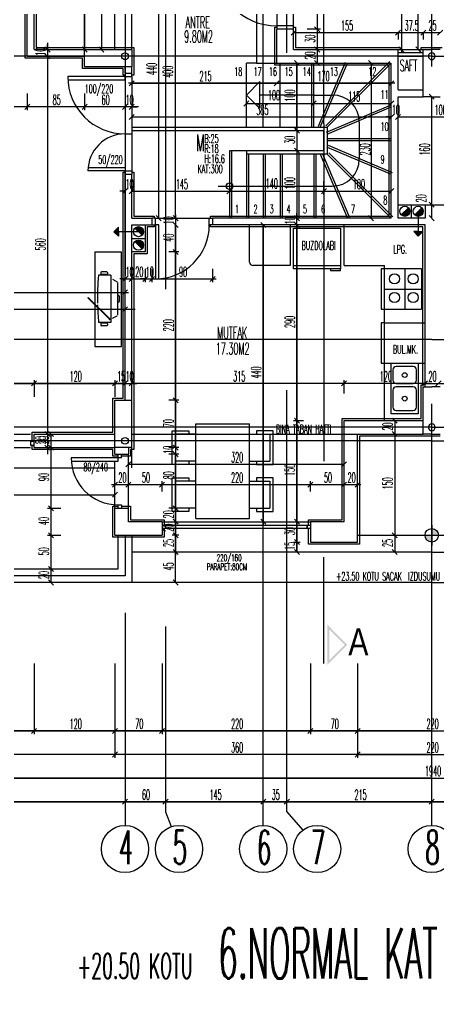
# Model space of a CAD drawing. Extents: x 78 to 306, y -397 to 18.
# Drawn here: x 276.3008 to 276.4251, y -396.89 to -396.6007 of the extents above; entities that cross this region are included whole.
import ezdxf

# ---------------------------------------------------------------- set-up
doc = ezdxf.new("R2010")
doc.units = 0
doc.header["$LTSCALE"] = 0.5
doc.header["$MEASUREMENT"] = 0
for name, pattern in [('DASHDOT2', [0.5, 0.25, -0.125, 0, -0.125]), ('DASHED', [0.75, 0.5, -0.25]), ('DOT2', [0.125, 0, -0.125])]:
    doc.linetypes.add(name, pattern=pattern)
doc.layers.get('0').update_dxf_attribs({"linetype": 'CONTINUOUS'})
for name, color, linetype in [('AKS', 5, 'DASHDOT2'), ('ASHADE', 7, 'CONTINUOUS'), ('DUVAR', 6, 'CONTINUOUS'), ('IZDUSUM', 2, 'DOT2'), ('KAPI', 1, 'CONTINUOUS'), ('KOLON', 4, 'CONTINUOUS'), ('MERDIVEN', 3, 'CONTINUOUS'), ('OLCU', 31, 'CONTINUOUS'), ('SIVA', 7, 'CONTINUOUS'), ('TARAMA', 8, 'CONTINUOUS'), ('TEFRIS', 11, 'CONTINUOUS')]:
    doc.layers.add(name, color=color, linetype=linetype)
doc.styles.add('ICMEKAN', font='romans.shx', dxfattribs={"width": 0.55, "height": 0.2})
doc.styles.add('MİMARİ YAZI', font='arial.ttf')
doc.styles.add('OLCU', font='romans.shx', dxfattribs={"width": 0.6, "height": 0.125})
doc.styles.add('OLCUIC', font='ROMANS.SHX', dxfattribs={"width": 0.4, "height": 0.15})

msp = doc.modelspace()

# ---------------------------------------------------------------- hatches: boundary and pattern name
at = {"layer": 'KAPI', "ltscale": 1.4}
for points in [[(276.33018, -396.66492), (276.33018, -396.66356), (276.33018, -396.6622), (276.32885, -396.66356)], [(276.4205, -396.66353), (276.41914, -396.66353), (276.41779, -396.66353), (276.41914, -396.66486)]]:
    msp.add_hatch(color=256, dxfattribs=at).paths.add_polyline_path(points)
at = {"layer": 'KAPI'}
h = msp.add_hatch(color=256, dxfattribs=at)
h.paths.add_polyline_path([(276.39214, -396.78004), (276.39214, -396.79204), (276.39814, -396.78604)])
h.paths.add_polyline_path([(276.39274, -396.78148), (276.3973, -396.78604), (276.39274, -396.79059)], flags=16)
at = {"layer": 'MERDIVEN'}
for points in [[(276.41408, -396.65859), (276.4162, -396.65647, -0.198912), (276.41664, -396.65753, -0.668179)], [(276.41808, -396.65859), (276.4202, -396.65647, -0.198912), (276.42064, -396.65753, -0.668179)], [(276.3372, -396.66462), (276.33508, -396.6625, -0.198912), (276.33614, -396.66206, -0.668179)], [(276.3372, -396.66862), (276.33508, -396.6665, -0.198912), (276.33614, -396.66606, -0.668179)]]:
    msp.add_hatch(color=256, dxfattribs=at).paths.add_polyline_path(points)
h = msp.add_hatch(color=256, dxfattribs=at)
h.paths.add_polyline_path([(276.42314, -396.75156), (276.42314, -396.75356), (276.42514, -396.75356, 0.414214)])
h.paths.add_polyline_path([(276.42314, -396.75556), (276.42314, -396.75356), (276.42114, -396.75356, 0.414214)])

# ---------------------------------------------------------------- linework, layer by layer
at = {"color": 0, "linetype": 'ByBlock'}
for p, q in [((276.38289, -396.60381), (276.38139, -396.60531)), ((276.38989, -396.60431), (276.38839, -396.60281)), ((276.38839, -396.60281), (276.38989, -396.60431)), ((276.41389, -396.60381), (276.41239, -396.60531)), ((276.41239, -396.60531), (276.41389, -396.60381)), ((276.42139, -396.60381), (276.41989, -396.60531)), ((276.41989, -396.60531), (276.42139, -396.60381)), ((276.42639, -396.60381), (276.42489, -396.60531)), ((276.42489, -396.60531), (276.42639, -396.60381)), ((276.30839, -396.60881), (276.30989, -396.61031)), ((276.30989, -396.61231), (276.30839, -396.61081)), ((276.30989, -396.61231), (276.30839, -396.61081)), ((276.31939, -396.60881), (276.32089, -396.61031)), ((276.32439, -396.60881), (276.32589, -396.61031)), ((276.38989, -396.61031), (276.38839, -396.60881)), ((276.38839, -396.60881), (276.38989, -396.61031)), ((276.41339, -396.60881), (276.41489, -396.61031)), ((276.41839, -396.60881), (276.41989, -396.61031)), ((276.38389, -396.61431), (276.38239, -396.61281)), ((276.38839, -396.61281), (276.38989, -396.61431)), ((276.40589, -396.61431), (276.40439, -396.61281)), ((276.33489, -396.61881), (276.33339, -396.62031)), ((276.37789, -396.61881), (276.37639, -396.62031)), ((276.37639, -396.62031), (276.37789, -396.61881)), ((276.41039, -396.62031), (276.41189, -396.61881)), ((276.36889, -396.62481), (276.36739, -396.62631)), ((276.38889, -396.62481), (276.38739, -396.62631)), ((276.38739, -396.62631), (276.38889, -396.62481)), ((276.41039, -396.62631), (276.41189, -396.62481)), ((276.42389, -396.62431), (276.42239, -396.62281)), ((276.30239, -396.62731), (276.30389, -396.62581)), ((276.30389, -396.62581), (276.30239, -396.62731)), ((276.31939, -396.62731), (276.32089, -396.62581)), ((276.32089, -396.62581), (276.31939, -396.62731)), ((276.33139, -396.62731), (276.33289, -396.62581)), ((276.33139, -396.62731), (276.33289, -396.62581)), ((276.33489, -396.62581), (276.33339, -396.62731)), ((276.33489, -396.62881), (276.33339, -396.63031)), ((276.41039, -396.63031), (276.41189, -396.62881)), ((276.41039, -396.63031), (276.41189, -396.62881)), ((276.41389, -396.62881), (276.41239, -396.63031)), ((276.41389, -396.62881), (276.41239, -396.63031)), ((276.38389, -396.63431), (276.38239, -396.63281)), ((276.38239, -396.63281), (276.38389, -396.63431)), ((276.38389, -396.64031), (276.38239, -396.63881)), ((276.38239, -396.63881), (276.38389, -396.64031)), ((276.33139, -396.65231), (276.33289, -396.65081)), ((276.33489, -396.65081), (276.33339, -396.65231)), ((276.33489, -396.65081), (276.33339, -396.65231)), ((276.36389, -396.65081), (276.36239, -396.65231)), ((276.36239, -396.65231), (276.36389, -396.65081)), ((276.39189, -396.65081), (276.39039, -396.65231)), ((276.39039, -396.65231), (276.39189, -396.65081)), ((276.41039, -396.65231), (276.41189, -396.65081)), ((276.42239, -396.65481), (276.42389, -396.65631)), ((276.42389, -396.65631), (276.42239, -396.65481)), ((276.34139, -396.65881), (276.34289, -396.66031)), ((276.34639, -396.65881), (276.34789, -396.66031)), ((276.34639, -396.65881), (276.34789, -396.66031)), ((276.38239, -396.65881), (276.38389, -396.66031)), ((276.38239, -396.65881), (276.38389, -396.66031)), ((276.40439, -396.65881), (276.40589, -396.66031)), ((276.42239, -396.65881), (276.42389, -396.66031)), ((276.34789, -396.66231), (276.34639, -396.66081)), ((276.34789, -396.66231), (276.34639, -396.66081)), ((276.37389, -396.66231), (276.37239, -396.66081)), ((276.38389, -396.66231), (276.38239, -396.66081)), ((276.38389, -396.66231), (276.38239, -396.66081)), ((276.34639, -396.66881), (276.34789, -396.67031)), ((276.34789, -396.67031), (276.34639, -396.66881)), ((276.33139, -396.67831), (276.33289, -396.67681)), ((276.33489, -396.67681), (276.33339, -396.67831)), ((276.33489, -396.67681), (276.33339, -396.67831)), ((276.33739, -396.67831), (276.33889, -396.67681)), ((276.33739, -396.67831), (276.33889, -396.67681)), ((276.34089, -396.67681), (276.33939, -396.67831)), ((276.34089, -396.67681), (276.33939, -396.67831)), ((276.35739, -396.67831), (276.35889, -396.67681)), ((276.33139, -396.68231), (276.33289, -396.68081)), ((276.33139, -396.68731), (276.33289, -396.68581)), ((276.30439, -396.70931), (276.30589, -396.70781)), ((276.30589, -396.70781), (276.30439, -396.70931)), ((276.32839, -396.70931), (276.32989, -396.70781)), ((276.32989, -396.70781), (276.32839, -396.70931)), ((276.33139, -396.70931), (276.33289, -396.70781)), ((276.33139, -396.70931), (276.33289, -396.70781)), ((276.33489, -396.70781), (276.33339, -396.70931)), ((276.33489, -396.70781), (276.33339, -396.70931)), ((276.39639, -396.70931), (276.39789, -396.70781)), ((276.39789, -396.70781), (276.39639, -396.70931)), ((276.42189, -396.70781), (276.42039, -396.70931)), ((276.42039, -396.70931), (276.42189, -396.70781)), ((276.42589, -396.70781), (276.42439, -396.70931)), ((276.42439, -396.70931), (276.42589, -396.70781)), ((276.34639, -396.71281), (276.34789, -396.71431)), ((276.34789, -396.71431), (276.34639, -396.71281)), ((276.38389, -396.72031), (276.38239, -396.71881)), ((276.38239, -396.71881), (276.38389, -396.72031)), ((276.41289, -396.72031), (276.41139, -396.71881)), ((276.30989, -396.72431), (276.30839, -396.72281)), ((276.30839, -396.72281), (276.30989, -396.72431)), ((276.31089, -396.72431), (276.30939, -396.72281)), ((276.41289, -396.72431), (276.41139, -396.72281)), ((276.41139, -396.72281), (276.41289, -396.72431)), ((276.30839, -396.72681), (276.30989, -396.72831)), ((276.31089, -396.72831), (276.30939, -396.72681)), ((276.30939, -396.72681), (276.31089, -396.72831)), ((276.34639, -396.72681), (276.34789, -396.72831)), ((276.34639, -396.72681), (276.34789, -396.72831)), ((276.34789, -396.73031), (276.34639, -396.72881)), ((276.34789, -396.73031), (276.34639, -396.72881)), ((276.33389, -396.73181), (276.33239, -396.73331)), ((276.39639, -396.73331), (276.39789, -396.73181)), ((276.32989, -396.73781), (276.32839, -396.73931)), ((276.33389, -396.73781), (276.33239, -396.73931)), ((276.33239, -396.73931), (276.33389, -396.73781)), ((276.34389, -396.73781), (276.34239, -396.73931)), ((276.34239, -396.73931), (276.34389, -396.73781)), ((276.38789, -396.73781), (276.38639, -396.73931)), ((276.38639, -396.73931), (276.38789, -396.73781)), ((276.39789, -396.73781), (276.39639, -396.73931)), ((276.39639, -396.73931), (276.39789, -396.73781)), ((276.40039, -396.73931), (276.40189, -396.73781)), ((276.32839, -396.74231), (276.32989, -396.74081)), ((276.31089, -396.74631), (276.30939, -396.74481)), ((276.30939, -396.74481), (276.31089, -396.74631)), ((276.34639, -396.74481), (276.34789, -396.74631)), ((276.34789, -396.74631), (276.34639, -396.74481)), ((276.34639, -396.74881), (276.34789, -396.75031)), ((276.34789, -396.75031), (276.34639, -396.74881)), ((276.37239, -396.74881), (276.37389, -396.75031)), ((276.38389, -396.75031), (276.38239, -396.74881)), ((276.38239, -396.74881), (276.38389, -396.75031)), ((276.31089, -396.75431), (276.30939, -396.75281)), ((276.30939, -396.75281), (276.31089, -396.75431)), ((276.34639, -396.75281), (276.34789, -396.75431)), ((276.34789, -396.75431), (276.34639, -396.75281)), ((276.41289, -396.75431), (276.41139, -396.75281)), ((276.41139, -396.75281), (276.41289, -396.75431)), ((276.38389, -396.75631), (276.38239, -396.75481)), ((276.38239, -396.75481), (276.38389, -396.75631)), ((276.34639, -396.75781), (276.34789, -396.75931)), ((276.34789, -396.75931), (276.34639, -396.75781)), ((276.38239, -396.75781), (276.38389, -396.75931)), ((276.41139, -396.75781), (276.41289, -396.75931)), ((276.31089, -396.76431), (276.30939, -396.76281)), ((276.30939, -396.76281), (276.31089, -396.76431)), ((276.30939, -396.76681), (276.31089, -396.76831)), ((276.34639, -396.76681), (276.34789, -396.76831)), ((276.30589, -396.81081), (276.30439, -396.81231)), ((276.30439, -396.81231), (276.30589, -396.81081)), ((276.32989, -396.81081), (276.32839, -396.81231)), ((276.32839, -396.81231), (276.32989, -396.81081)), ((276.34389, -396.81081), (276.34239, -396.81231)), ((276.34239, -396.81231), (276.34389, -396.81081)), ((276.38789, -396.81081), (276.38639, -396.81231)), ((276.38639, -396.81231), (276.38789, -396.81081)), ((276.40189, -396.81081), (276.40039, -396.81231)), ((276.40039, -396.81231), (276.40189, -396.81081)), ((276.32839, -396.81931), (276.32989, -396.81781)), ((276.32989, -396.81781), (276.32839, -396.81931)), ((276.40189, -396.81781), (276.40039, -396.81931)), ((276.40039, -396.81931), (276.40189, -396.81781)), ((276.33289, -396.83181), (276.33139, -396.83331)), ((276.33139, -396.83331), (276.33289, -396.83181)), ((276.34489, -396.83181), (276.34339, -396.83331)), ((276.34339, -396.83331), (276.34489, -396.83181)), ((276.37389, -396.83181), (276.37239, -396.83331)), ((276.37239, -396.83331), (276.37389, -396.83181)), ((276.38089, -396.83181), (276.37939, -396.83331)), ((276.37939, -396.83331), (276.38089, -396.83181)), ((276.42239, -396.83331), (276.42389, -396.83181)), ((276.42389, -396.83181), (276.42239, -396.83331))]:
    msp.add_line(p, q, dxfattribs=at)
at = {"layer": 'AKS'}
for p, q in [((276.33214, -396.35156), (276.33214, -396.83956)), ((276.37314, -396.83956), (276.37314, -396.35156)), ((276.42314, -396.83956), (276.42314, -396.35156)), ((276.34414, -396.35556), (276.34414, -396.83556)), ((276.38014, -396.83556), (276.38014, -396.35556)), ((276.42314, -396.61156), (276.12714, -396.61156)), ((276.42314, -396.61156), (276.71914, -396.61156)), ((276.42314, -396.69556), (276.12714, -396.69556)), ((276.42314, -396.69556), (276.71914, -396.69556)), ((276.42314, -396.72156), (276.13114, -396.72156)), ((276.42314, -396.72156), (276.71514, -396.72156)), ((276.42314, -396.72556), (276.12714, -396.72556)), ((276.42314, -396.72556), (276.71914, -396.72556)), ((276.34414, -396.83556), (276.34586, -396.83994)), ((276.38014, -396.83556), (276.38486, -396.84103))]:
    msp.add_line(p, q, dxfattribs=at)
at = {"layer": 'ASHADE'}
for centre in [(276.33214, -396.61156), (276.33214, -396.72556)]:
    msp.add_circle(centre, 0.001, dxfattribs=at)
for centre, start, end in [((276.42314, -396.61156), 90, 270), ((276.42314, -396.61156), 270, 90), ((276.42314, -396.72156), 90, 270), ((276.42314, -396.72156), 270, 90)]:
    msp.add_arc(centre, 0.001, start, end, dxfattribs=at)
at = {"layer": 'DUVAR'}
for p, q in [((276.30514, -396.60956), (276.30514, -396.55056)), ((276.30314, -396.61156), (276.30314, -396.55456)), ((276.37714, -396.61356), (276.37714, -396.60356)), ((276.38214, -396.60356), (276.37714, -396.60356)), ((276.38214, -396.60956), (276.38214, -396.60356)), ((276.30514, -396.60956), (276.32014, -396.60956)), ((276.38214, -396.60956), (276.41314, -396.60956)), ((276.41314, -396.62156), (276.41314, -396.60956)), ((276.30314, -396.61156), (276.32014, -396.61156)), ((276.37714, -396.61356), (276.41114, -396.61356)), ((276.41114, -396.65956), (276.41114, -396.61356)), ((276.33214, -396.61656), (276.33214, -396.61456)), ((276.33214, -396.61656), (276.33414, -396.61656)), ((276.33414, -396.61656), (276.33414, -396.61456)), ((276.41314, -396.62156), (276.42064, -396.62156)), ((276.41314, -396.65956), (276.41314, -396.62356)), ((276.41314, -396.62356), (276.42064, -396.62356)), ((276.33214, -396.71356), (276.33214, -396.64656)), ((276.33214, -396.64656), (276.33414, -396.64656)), ((276.33414, -396.65956), (276.33414, -396.64656)), ((276.41314, -396.65556), (276.43314, -396.65556)), ((276.41714, -396.65953), (276.41714, -396.65556)), ((276.42114, -396.65556), (276.42114, -396.65956)), ((276.33414, -396.65956), (276.34014, -396.65956)), ((276.34014, -396.65956), (276.34014, -396.66156)), ((276.35814, -396.65956), (276.35814, -396.66156)), ((276.41114, -396.65956), (276.35814, -396.65956)), ((276.42114, -396.65956), (276.41314, -396.65956)), ((276.33414, -396.71356), (276.33414, -396.66156)), ((276.33414, -396.66156), (276.34014, -396.66156)), ((276.42114, -396.66156), (276.35814, -396.66156)), ((276.42114, -396.70956), (276.42114, -396.66156)), ((276.39714, -396.71956), (276.42064, -396.71956)), ((276.39714, -396.74956), (276.39714, -396.71956)), ((276.30514, -396.72756), (276.30514, -396.72356)), ((276.30514, -396.72356), (276.32914, -396.72356)), ((276.40114, -396.72356), (276.42064, -396.72356)), ((276.40114, -396.75556), (276.40114, -396.72356)), ((276.30514, -396.72756), (276.32914, -396.72756)), ((276.32914, -396.75356), (276.32914, -396.74556)), ((276.34314, -396.74956), (276.33314, -396.74956)), ((276.34314, -396.74956), (276.34314, -396.75356)), ((276.39714, -396.74956), (276.38714, -396.74956)), ((276.38714, -396.74956), (276.38714, -396.75556)), ((276.32914, -396.75356), (276.34314, -396.75356)), ((276.38714, -396.75556), (276.40114, -396.75556))]:
    msp.add_line(p, q, dxfattribs=at)
at = {"layer": 'DUVAR', "ltscale": 1.4}
for p, q in [((276.33414, -396.66156), (276.33814, -396.66156)), ((276.33414, -396.66956), (276.33414, -396.66156)), ((276.33814, -396.66156), (276.33814, -396.66956)), ((276.33414, -396.66556), (276.33814, -396.66556)), ((276.33814, -396.66956), (276.33414, -396.66956))]:
    msp.add_line(p, q, dxfattribs=at)
at = {"layer": 'DUVAR', "linetype": 'ByBlock'}
for p, q in [((276.32914, -396.72956), (276.32914, -396.72756)), ((276.32914, -396.72956), (276.33314, -396.72956)), ((276.33314, -396.72756), (276.33314, -396.72956)), ((276.32914, -396.74556), (276.33314, -396.74556)), ((276.33314, -396.74956), (276.33314, -396.74556))]:
    msp.add_line(p, q, dxfattribs=at)
at = {"layer": 'IZDUSUM', "ltscale": 0.6}
for p, q in [((276.32914, -396.60956), (276.32914, -396.57956)), ((276.33414, -396.60956), (276.33414, -396.57956)), ((276.37114, -396.57956), (276.37114, -396.61356)), ((276.37114, -396.61356), (276.36814, -396.61356)), ((276.36814, -396.63256), (276.36814, -396.61356)), ((276.37114, -396.61356), (276.37714, -396.61356)), ((276.37314, -396.63256), (276.37314, -396.61356)), ((276.37814, -396.63256), (276.37814, -396.61356)), ((276.38314, -396.63256), (276.38314, -396.61356)), ((276.38754, -396.63256), (276.38754, -396.61356)), ((276.38952, -396.63233), (276.39759, -396.61333)), ((276.39172, -396.63214), (276.41072, -396.61314)), ((276.37214, -396.62706), (276.37214, -396.61906)), ((276.36814, -396.62306), (276.37214, -396.62706)), ((276.38814, -396.62306), (276.37214, -396.62306)), ((276.39191, -396.63408), (276.41091, -396.62601)), ((276.33414, -396.63256), (276.38314, -396.63256)), ((276.33414, -396.63356), (276.38314, -396.63356)), ((276.39214, -396.63596), (276.41114, -396.63596)), ((276.36374, -396.63956), (276.36374, -396.65956)), ((276.39238, -396.63793), (276.41138, -396.64601)), ((276.36874, -396.64056), (276.36874, -396.65956)), ((276.37374, -396.64056), (276.37374, -396.65956)), ((276.37874, -396.64056), (276.37874, -396.65956)), ((276.38374, -396.64056), (276.38374, -396.65956)), ((276.38874, -396.64056), (276.38874, -396.65956)), ((276.39062, -396.64033), (276.3987, -396.65933)), ((276.39257, -396.64014), (276.41157, -396.65914)), ((276.40911, -396.69056), (276.42111, -396.69056)), ((276.40911, -396.70256), (276.42111, -396.70256)), ((276.33414, -396.72356), (276.40114, -396.72356)), ((276.33414, -396.73356), (276.33414, -396.72756)), ((276.22914, -396.73356), (276.33414, -396.73356)), ((276.42314, -396.76756), (276.33414, -396.76756)), ((276.42314, -396.76756), (276.51214, -396.76756))]:
    msp.add_line(p, q, dxfattribs=at)
at = {"layer": 'IZDUSUM', "ltscale": 0.5}
msp.add_line((276.36814, -396.62306), (276.37214, -396.61906), dxfattribs=at)
at = {"layer": 'KAPI', "linetype": 'DASHED', "ltscale": 0.4}
for q in [(276.39114, -396.43208), (276.39114, -396.76204)]:
    msp.add_line((276.39114, -396.63156), q, dxfattribs=at)
at = {"layer": 'KAPI'}
for p, q in [((276.38214, -396.60256), (276.38214, -396.58456)), ((276.37714, -396.58556), (276.37714, -396.60256)), ((276.38214, -396.60256), (276.37714, -396.60256)), ((276.37714, -396.60256), (276.37714, -396.60356)), ((276.38214, -396.60256), (276.37714, -396.60256)), ((276.37714, -396.60256), (276.37714, -396.60356)), ((276.38214, -396.60256), (276.37714, -396.60256)), ((276.37714, -396.60256), (276.37714, -396.60356)), ((276.38214, -396.60356), (276.38214, -396.60256)), ((276.38214, -396.60356), (276.38214, -396.60256)), ((276.38214, -396.60356), (276.38214, -396.60256)), ((276.41314, -396.60956), (276.42064, -396.60956)), ((276.42064, -396.61056), (276.41314, -396.61056)), ((276.41414, -396.60956), (276.41414, -396.61056)), ((276.41964, -396.60956), (276.41964, -396.61056)), ((276.41314, -396.61156), (276.42064, -396.61156)), ((276.33214, -396.61656), (276.33214, -396.61756)), ((276.33414, -396.61756), (276.33414, -396.61656)), ((276.33214, -396.61756), (276.31514, -396.61756)), ((276.31517, -396.61856), (276.33214, -396.61856)), ((276.33214, -396.61756), (276.33414, -396.61756)), ((276.33214, -396.61856), (276.33214, -396.61756)), ((276.33414, -396.61756), (276.33414, -396.64556)), ((276.38814, -396.62306), (276.39364, -396.62306)), ((276.40164, -396.63106), (276.40164, -396.64206)), ((276.33214, -396.63456), (276.33414, -396.63456)), ((276.33214, -396.64556), (276.32114, -396.64556)), ((276.32119, -396.64456), (276.33214, -396.64456)), ((276.33214, -396.64456), (276.33214, -396.64556)), ((276.33214, -396.64656), (276.33214, -396.64556)), ((276.33214, -396.64556), (276.33414, -396.64556)), ((276.33414, -396.64556), (276.33414, -396.64656)), ((276.35976, -396.65006), (276.39364, -396.65006)), ((276.34114, -396.65956), (276.34014, -396.65956)), ((276.34114, -396.66156), (276.34114, -396.65956)), ((276.35714, -396.65956), (276.35814, -396.65956)), ((276.35714, -396.66156), (276.35714, -396.65956)), ((276.34014, -396.66156), (276.34114, -396.66156)), ((276.34114, -396.66156), (276.34114, -396.67756)), ((276.34214, -396.66156), (276.34114, -396.66156)), ((276.34214, -396.67756), (276.34214, -396.66156)), ((276.35814, -396.66156), (276.35714, -396.66156)), ((276.25814, -396.72356), (276.30414, -396.72356)), ((276.30514, -396.72581), (276.30414, -396.72581)), ((276.30414, -396.72581), (276.30414, -396.72681)), ((276.30414, -396.72681), (276.30514, -396.72681)), ((276.25814, -396.72756), (276.30414, -396.72756)), ((276.33014, -396.73156), (276.33014, -396.72956)), ((276.33014, -396.73056), (276.33014, -396.72956)), ((276.33114, -396.73056), (276.33114, -396.72956)), ((276.33314, -396.74556), (276.33314, -396.72956)), ((276.33014, -396.73056), (276.31614, -396.73056)), ((276.31614, -396.73156), (276.33014, -396.73156)), ((276.32914, -396.74556), (276.32914, -396.73156)), ((276.33114, -396.73056), (276.33014, -396.73056)), ((276.33014, -396.74456), (276.33114, -396.74456)), ((276.33014, -396.74556), (276.33014, -396.74456)), ((276.33114, -396.74456), (276.33114, -396.74556)), ((276.34314, -396.74956), (276.38714, -396.74956)), ((276.34314, -396.75056), (276.38714, -396.75056)), ((276.38714, -396.75156), (276.34314, -396.75156)), ((276.34414, -396.75056), (276.34414, -396.75156)), ((276.38614, -396.75056), (276.38614, -396.75156)), ((276.38614, -396.75156), (276.38614, -396.75056)), ((276.33014, -396.76356), (276.33014, -396.75356)), ((276.40114, -396.75356), (276.44514, -396.75356)), ((276.42314, -396.75856), (276.33414, -396.75856)), ((276.42314, -396.75856), (276.51214, -396.75856)), ((276.22914, -396.76356), (276.33014, -396.76356))]:
    msp.add_line(p, q, dxfattribs=at)
at = {"layer": 'KAPI', "ltscale": 1.4}
for p, q in [((276.33214, -396.61856), (276.33214, -396.64456)), ((276.41914, -396.65756), (276.41914, -396.66353)), ((276.32885, -396.66356), (276.33018, -396.6622)), ((276.33018, -396.66356), (276.33018, -396.6622)), ((276.32885, -396.66356), (276.33018, -396.66492)), ((276.33614, -396.66356), (276.33018, -396.66356)), ((276.33018, -396.66356), (276.33018, -396.66492)), ((276.41914, -396.66353), (276.41779, -396.66353)), ((276.41914, -396.66486), (276.41779, -396.66353)), ((276.41914, -396.66353), (276.4205, -396.66353)), ((276.41914, -396.66486), (276.4205, -396.66353))]:
    msp.add_line(p, q, dxfattribs=at)
at = {"layer": 'KAPI'}
for centre, radius, start, end in [((276.37714, -396.58456), 0.018, 180, 270), ((276.33214, -396.61756), 0.017, 180, 270), ((276.39364, -396.63106), 0.008, 0, 90), ((276.33214, -396.64556), 0.011, 90, 180), ((276.39364, -396.64206), 0.008, 270, 0), ((276.34114, -396.66156), 0.016, 270, 0), ((276.33014, -396.73056), 0.014, 180, 270)]:
    msp.add_arc(centre, radius, start, end, dxfattribs=at)
at = {"layer": 'KOLON'}
for p, q in [((276.32014, -396.61456), (276.32014, -396.60956)), ((276.32014, -396.60956), (276.33414, -396.60956)), ((276.33414, -396.60956), (276.33414, -396.61456)), ((276.42064, -396.62356), (276.42064, -396.60956)), ((276.42064, -396.60956), (276.42314, -396.60956)), ((276.42564, -396.60956), (276.42314, -396.60956)), ((276.32014, -396.61456), (276.33414, -396.61456)), ((276.42314, -396.62356), (276.42064, -396.62356)), ((276.42314, -396.62356), (276.42564, -396.62356)), ((276.42064, -396.72356), (276.42064, -396.70956)), ((276.42064, -396.70956), (276.42314, -396.70956)), ((276.42564, -396.70956), (276.42314, -396.70956)), ((276.32914, -396.72756), (276.32914, -396.71356)), ((276.32914, -396.71356), (276.33414, -396.71356)), ((276.33414, -396.72756), (276.33414, -396.71356)), ((276.42314, -396.72356), (276.42064, -396.72356)), ((276.42314, -396.72356), (276.42564, -396.72356)), ((276.33414, -396.72756), (276.32914, -396.72756))]:
    msp.add_line(p, q, dxfattribs=at)
at = {"layer": 'KOLON', "linetype": 'DASHED', "ltscale": 0.4}
msp.add_line((276.39114, -396.79156), (276.39114, -396.76004), dxfattribs=at)
at = {"layer": 'MERDIVEN'}
for p, q in [((276.38814, -396.63256), (276.38814, -396.61356)), ((276.39007, -396.63256), (276.39814, -396.61356)), ((276.39214, -396.63256), (276.41114, -396.61356)), ((276.39214, -396.63463), (276.41114, -396.62656)), ((276.38314, -396.63256), (276.39214, -396.63256)), ((276.38314, -396.63356), (276.39114, -396.63356)), ((276.39114, -396.63956), (276.39114, -396.63356)), ((276.39214, -396.63256), (276.39214, -396.64056)), ((276.39214, -396.63656), (276.41114, -396.63656)), ((276.36314, -396.63956), (276.36314, -396.65956)), ((276.36814, -396.63956), (276.36314, -396.63956)), ((276.39114, -396.63956), (276.36814, -396.63956)), ((276.36814, -396.63956), (276.36814, -396.64056)), ((276.39214, -396.63848), (276.41114, -396.64656)), ((276.36814, -396.64056), (276.36814, -396.65956)), ((276.39214, -396.64056), (276.36814, -396.64056)), ((276.37314, -396.64056), (276.37314, -396.65956)), ((276.37814, -396.64056), (276.37814, -396.65956)), ((276.38314, -396.64056), (276.38314, -396.65956)), ((276.38814, -396.64056), (276.38814, -396.65956)), ((276.39007, -396.64056), (276.39814, -396.65956)), ((276.39214, -396.64056), (276.41114, -396.65956)), ((276.41408, -396.65859), (276.4162, -396.65647)), ((276.41808, -396.65859), (276.4202, -396.65647)), ((276.3372, -396.66462), (276.33508, -396.6625)), ((276.3372, -396.66862), (276.33508, -396.6665)), ((276.42314, -396.75056), (276.42314, -396.75656)), ((276.33214, -396.75356), (276.33214, -396.76556)), ((276.33414, -396.75356), (276.33414, -396.76756)), ((276.42014, -396.75356), (276.43314, -396.75356)), ((276.33214, -396.76556), (276.22714, -396.76556)), ((276.33414, -396.76756), (276.22514, -396.76756))]:
    msp.add_line(p, q, dxfattribs=at)
at = {"layer": 'MERDIVEN', "linetype": 'ByBlock'}
msp.add_circle((276.36314, -396.65006), 0.001, dxfattribs=at)
at = {"layer": 'MERDIVEN'}
for centre, radius in [((276.41514, -396.65753), 0.0015), ((276.41914, -396.65753), 0.0015), ((276.33614, -396.66356), 0.0015), ((276.33614, -396.66756), 0.0015), ((276.42314, -396.75356), 0.002)]:
    msp.add_circle(centre, radius, dxfattribs=at)
msp.add_arc((276.38314, -396.63306), 0.0005, 90, 270, dxfattribs=at)
at = {"layer": 'OLCU', "ltscale": 1.4}
for p, q in [((276.32014, -396.61256), (276.32014, -396.42356)), ((276.32014, -396.51156), (276.32014, -396.60956)), ((276.41914, -396.60956), (276.41914, -396.51756)), ((276.41414, -396.55056), (276.41414, -396.60956)), ((276.34214, -396.65956), (276.34214, -396.57156)), ((276.32514, -396.57956), (276.32514, -396.60956)), ((276.34714, -396.65956), (276.34714, -396.57956)), ((276.38914, -396.58356), (276.38914, -396.60356)), ((276.38214, -396.60456), (276.41314, -396.60456)), ((276.39014, -396.60356), (276.38614, -396.60356)), ((276.38914, -396.60356), (276.38914, -396.60956)), ((276.41314, -396.60456), (276.41314, -396.60656)), ((276.41314, -396.60456), (276.42064, -396.60456)), ((276.42064, -396.60456), (276.42064, -396.60656)), ((276.42064, -396.60456), (276.42564, -396.60456)), ((276.30914, -396.60756), (276.30914, -396.72956)), ((276.30914, -396.60956), (276.30914, -396.60806)), ((276.38914, -396.60956), (276.38914, -396.61356)), ((276.30914, -396.61156), (276.30914, -396.72356)), ((276.30914, -396.61156), (276.30914, -396.61306)), ((276.38314, -396.61356), (276.38314, -396.63356)), ((276.40514, -396.61356), (276.40514, -396.65956)), ((276.41214, -396.61956), (276.33314, -396.61956)), ((276.33414, -396.61956), (276.37714, -396.61956)), ((276.37714, -396.61956), (276.41114, -396.61956)), ((276.30314, -396.62256), (276.30314, -396.62756)), ((276.32014, -396.62256), (276.32014, -396.62756)), ((276.36814, -396.62556), (276.38814, -396.62556)), ((276.38814, -396.62556), (276.41114, -396.62556)), ((276.42314, -396.65556), (276.42314, -396.62356)), ((276.33614, -396.62656), (276.19314, -396.62656)), ((276.30314, -396.62656), (276.21714, -396.62656)), ((276.32014, -396.62656), (276.30314, -396.62656)), ((276.33214, -396.62656), (276.32014, -396.62656)), ((276.33214, -396.62656), (276.33064, -396.62656)), ((276.33414, -396.62656), (276.33564, -396.62656)), ((276.33414, -396.62956), (276.41114, -396.62956)), ((276.41114, -396.62956), (276.40964, -396.62956)), ((276.41314, -396.62956), (276.43314, -396.62956)), ((276.41314, -396.62956), (276.41464, -396.62956)), ((276.38314, -396.63356), (276.38314, -396.63956)), ((276.38314, -396.63956), (276.38314, -396.65956)), ((276.39114, -396.65256), (276.39114, -396.64856)), ((276.33214, -396.65156), (276.33064, -396.65156)), ((276.33414, -396.65156), (276.36314, -396.65156)), ((276.33414, -396.65156), (276.33564, -396.65156)), ((276.36314, -396.65156), (276.39114, -396.65156)), ((276.39114, -396.65156), (276.41114, -396.65156)), ((276.42314, -396.65956), (276.42314, -396.65556)), ((276.34714, -396.65956), (276.34714, -396.65806)), ((276.34714, -396.65856), (276.34714, -396.75956)), ((276.38314, -396.65956), (276.38314, -396.65806)), ((276.38314, -396.75856), (276.38314, -396.65856)), ((276.34714, -396.66156), (276.34714, -396.66306)), ((276.34714, -396.66956), (276.34714, -396.66156)), ((276.37314, -396.66156), (276.37314, -396.75056)), ((276.37314, -396.74956), (276.37314, -396.66156)), ((276.38314, -396.66156), (276.38314, -396.71956)), ((276.38314, -396.66156), (276.38314, -396.66306)), ((276.34814, -396.66956), (276.34514, -396.66956)), ((276.34714, -396.71356), (276.34714, -396.66956)), ((276.33814, -396.67456), (276.33814, -396.67856)), ((276.34014, -396.67456), (276.34014, -396.67856)), ((276.35814, -396.67456), (276.35814, -396.67856)), ((276.33214, -396.67756), (276.33064, -396.67756)), ((276.33114, -396.67756), (276.35914, -396.67756)), ((276.33414, -396.67756), (276.33814, -396.67756)), ((276.33414, -396.67756), (276.33564, -396.67756)), ((276.33814, -396.67756), (276.33664, -396.67756)), ((276.34014, -396.67756), (276.35814, -396.67756)), ((276.34014, -396.67756), (276.34164, -396.67756)), ((276.20214, -396.68156), (276.33314, -396.68156)), ((276.20314, -396.68156), (276.33214, -396.68156)), ((276.19314, -396.68656), (276.33514, -396.68656)), ((276.23414, -396.68656), (276.33214, -396.68656)), ((276.22814, -396.70856), (276.33514, -396.70856)), ((276.30514, -396.70856), (276.25714, -396.70856)), ((276.30514, -396.70756), (276.30514, -396.71256)), ((276.32914, -396.70856), (276.30514, -396.70856)), ((276.32914, -396.70756), (276.32914, -396.71256)), ((276.33214, -396.70856), (276.32914, -396.70856)), ((276.33214, -396.70856), (276.33064, -396.70856)), ((276.42314, -396.70856), (276.33414, -396.70856)), ((276.33414, -396.70856), (276.33564, -396.70856)), ((276.39714, -396.70856), (276.33414, -396.70856)), ((276.39714, -396.71156), (276.39714, -396.70756)), ((276.42114, -396.70856), (276.39714, -396.70856)), ((276.42114, -396.70856), (276.42514, -396.70856)), ((276.42314, -396.70856), (276.51214, -396.70856)), ((276.42514, -396.70856), (276.44914, -396.70856)), ((276.34814, -396.71356), (276.34514, -396.71356)), ((276.34714, -396.72756), (276.34714, -396.71356)), ((276.38214, -396.71956), (276.38514, -396.71956)), ((276.38314, -396.71956), (276.38314, -396.74956)), ((276.41214, -396.71956), (276.41214, -396.72356)), ((276.30914, -396.72356), (276.30914, -396.72756)), ((276.31014, -396.72356), (276.31014, -396.72756)), ((276.41214, -396.72356), (276.41214, -396.75356)), ((276.34714, -396.72756), (276.34714, -396.72606)), ((276.31014, -396.72756), (276.31014, -396.74556)), ((276.34814, -396.72756), (276.34514, -396.72756)), ((276.34814, -396.72956), (276.34514, -396.72956)), ((276.34714, -396.72956), (276.34714, -396.73106)), ((276.34714, -396.74556), (276.34714, -396.72956)), ((276.39714, -396.73256), (276.33314, -396.73256)), ((276.34314, -396.74056), (276.34314, -396.73756)), ((276.38714, -396.74056), (276.38714, -396.73756)), ((276.32814, -396.73856), (276.40214, -396.73856)), ((276.32914, -396.73856), (276.33314, -396.73856)), ((276.33314, -396.73856), (276.34314, -396.73856)), ((276.34314, -396.73856), (276.38714, -396.73856)), ((276.38714, -396.73856), (276.39714, -396.73856)), ((276.39714, -396.73856), (276.40114, -396.73856)), ((276.22914, -396.74156), (276.32914, -396.74156)), ((276.30914, -396.74556), (276.31314, -396.74556)), ((276.31014, -396.74556), (276.31014, -396.75356)), ((276.34814, -396.74556), (276.34514, -396.74556)), ((276.34714, -396.74956), (276.34714, -396.74556)), ((276.34714, -396.75356), (276.34714, -396.74956)), ((276.38314, -396.74956), (276.38314, -396.75556)), ((276.30914, -396.75356), (276.31314, -396.75356)), ((276.31014, -396.75356), (276.31014, -396.76356)), ((276.34814, -396.75356), (276.34614, -396.75356)), ((276.34714, -396.75856), (276.34714, -396.75356)), ((276.38214, -396.75556), (276.38414, -396.75556)), ((276.38314, -396.75556), (276.38314, -396.75856)), ((276.41214, -396.75356), (276.41214, -396.75856)), ((276.34714, -396.76756), (276.34714, -396.75856)), ((276.31014, -396.76356), (276.31014, -396.76756)), ((276.34814, -396.76756), (276.34414, -396.76756)), ((276.30514, -396.79156), (276.30514, -396.81256)), ((276.32914, -396.79156), (276.32914, -396.81956)), ((276.34314, -396.79156), (276.34314, -396.81256)), ((276.38714, -396.79156), (276.38714, -396.81256)), ((276.40114, -396.79156), (276.40114, -396.81956)), ((276.42314, -396.81156), (276.19814, -396.81156)), ((276.25714, -396.81156), (276.30514, -396.81156)), ((276.30514, -396.81156), (276.32914, -396.81156)), ((276.32914, -396.81156), (276.34314, -396.81156)), ((276.34314, -396.81156), (276.38714, -396.81156)), ((276.38714, -396.81156), (276.40114, -396.81156)), ((276.40114, -396.81156), (276.44514, -396.81156)), ((276.42314, -396.81156), (276.64814, -396.81156)), ((276.42314, -396.81856), (276.19814, -396.81856)), ((276.32914, -396.81856), (276.22914, -396.81856)), ((276.40114, -396.81856), (276.32914, -396.81856)), ((276.40114, -396.81856), (276.44514, -396.81856)), ((276.42314, -396.81856), (276.64814, -396.81856)), ((276.42314, -396.82556), (276.22814, -396.82556)), ((276.22914, -396.82556), (276.61714, -396.82556)), ((276.42314, -396.82556), (276.61814, -396.82556)), ((276.42314, -396.83256), (276.22814, -396.83256)), ((276.24514, -396.83256), (276.33214, -396.83256)), ((276.33214, -396.83256), (276.34414, -396.83256)), ((276.34414, -396.83256), (276.37314, -396.83256)), ((276.37314, -396.83256), (276.38014, -396.83256)), ((276.38014, -396.83256), (276.42314, -396.83256)), ((276.42314, -396.83256), (276.61814, -396.83256)), ((276.43414, -396.83256), (276.42314, -396.83256))]:
    msp.add_line(p, q, dxfattribs=at)
at = {"layer": 'SIVA', "ltscale": 1.4}
for p, q in [((276.30574, -396.54996), (276.30574, -396.60896)), ((276.30254, -396.61216), (276.30254, -396.55516)), ((276.37654, -396.61416), (276.37654, -396.60296)), ((276.37654, -396.60296), (276.37714, -396.60296)), ((276.38214, -396.60296), (276.38274, -396.60296)), ((276.38274, -396.60296), (276.38274, -396.60896)), ((276.30574, -396.60896), (276.32014, -396.60896)), ((276.32014, -396.60896), (276.33474, -396.60896)), ((276.33474, -396.60896), (276.33474, -396.61456)), ((276.38274, -396.60896), (276.41374, -396.60896)), ((276.41374, -396.60896), (276.41374, -396.60956)), ((276.42004, -396.60956), (276.42004, -396.60896)), ((276.42004, -396.60896), (276.42314, -396.60896)), ((276.42314, -396.60896), (276.42624, -396.60896)), ((276.31954, -396.61216), (276.30254, -396.61216)), ((276.31954, -396.61516), (276.31954, -396.61216)), ((276.33154, -396.61516), (276.31954, -396.61516)), ((276.33154, -396.61716), (276.33154, -396.61516)), ((276.33474, -396.61456), (276.33474, -396.61716)), ((276.41054, -396.61416), (276.37654, -396.61416)), ((276.41054, -396.65896), (276.41054, -396.61416)), ((276.33214, -396.61716), (276.33154, -396.61716)), ((276.33474, -396.61716), (276.33414, -396.61716)), ((276.33154, -396.71296), (276.33154, -396.64596)), ((276.33154, -396.64596), (276.33214, -396.64596)), ((276.33414, -396.64596), (276.33474, -396.64596)), ((276.33474, -396.64596), (276.33474, -396.65896)), ((276.33474, -396.65896), (276.34074, -396.65896)), ((276.34074, -396.65896), (276.34074, -396.65956)), ((276.35754, -396.65896), (276.41054, -396.65896)), ((276.35754, -396.65956), (276.35754, -396.65896)), ((276.34074, -396.66216), (276.33874, -396.66216)), ((276.33874, -396.66216), (276.33874, -396.67016)), ((276.34074, -396.66156), (276.34074, -396.66216)), ((276.35754, -396.66216), (276.35754, -396.66156)), ((276.42054, -396.66216), (276.35754, -396.66216)), ((276.42054, -396.70896), (276.42054, -396.66216)), ((276.33874, -396.67016), (276.33474, -396.67016)), ((276.33474, -396.67016), (276.33474, -396.71356)), ((276.42004, -396.71896), (276.42004, -396.70896)), ((276.42004, -396.70896), (276.42054, -396.70896)), ((276.32854, -396.72296), (276.32854, -396.71296)), ((276.32854, -396.71296), (276.33154, -396.71296)), ((276.33474, -396.71356), (276.33474, -396.72816)), ((276.39654, -396.74896), (276.39654, -396.71896)), ((276.39654, -396.71896), (276.42004, -396.71896)), ((276.30454, -396.72581), (276.30454, -396.72296)), ((276.30454, -396.72296), (276.32854, -396.72296)), ((276.30454, -396.72816), (276.30454, -396.72681)), ((276.42064, -396.72416), (276.40174, -396.72416)), ((276.40174, -396.72416), (276.40174, -396.75616)), ((276.42314, -396.72416), (276.42064, -396.72416)), ((276.42564, -396.72416), (276.42314, -396.72416)), ((276.32854, -396.72816), (276.30454, -396.72816)), ((276.32854, -396.73016), (276.32854, -396.72816)), ((276.33474, -396.72816), (276.33374, -396.72816)), ((276.33374, -396.72816), (276.33374, -396.73016)), ((276.33014, -396.73016), (276.32854, -396.73016)), ((276.33374, -396.73016), (276.33114, -396.73016)), ((276.32854, -396.75416), (276.32854, -396.74496)), ((276.32854, -396.74496), (276.33014, -396.74496)), ((276.33114, -396.74496), (276.33374, -396.74496)), ((276.33374, -396.74496), (276.33374, -396.74896)), ((276.33374, -396.74896), (276.34374, -396.74896)), ((276.34374, -396.74896), (276.34374, -396.75056)), ((276.38654, -396.75056), (276.38654, -396.74896)), ((276.38654, -396.74896), (276.39654, -396.74896)), ((276.34374, -396.75156), (276.34374, -396.75416)), ((276.38654, -396.75616), (276.38654, -396.75156)), ((276.34374, -396.75416), (276.32854, -396.75416)), ((276.40174, -396.75616), (276.38654, -396.75616))]:
    msp.add_line(p, q, dxfattribs=at)
at = {"layer": 'TARAMA'}
msp.add_line((276.34114, -396.65956), (276.35714, -396.65956), dxfattribs=at)
at = {"layer": 'TEFRIS'}
for p, q in [((276.36911, -396.67256), (276.36911, -396.66156)), ((276.38111, -396.66156), (276.38111, -396.67356)), ((276.38211, -396.66256), (276.39611, -396.66256)), ((276.38211, -396.67456), (276.38211, -396.66256)), ((276.39611, -396.66256), (276.39611, -396.67456)), ((276.39711, -396.67356), (276.39711, -396.66156)), ((276.32314, -396.66956), (276.32314, -396.69756)), ((276.32314, -396.66956), (276.33114, -396.66956)), ((276.33114, -396.69756), (276.33114, -396.66956)), ((276.38111, -396.67356), (276.37011, -396.67356)), ((276.38211, -396.67356), (276.39611, -396.67356)), ((276.39611, -396.67456), (276.38211, -396.67456)), ((276.39311, -396.67456), (276.39311, -396.67506)), ((276.39611, -396.67506), (276.39611, -396.67456)), ((276.39711, -396.67356), (276.40911, -396.67356)), ((276.40911, -396.67456), (276.40811, -396.67456)), ((276.40911, -396.71956), (276.40911, -396.67356)), ((276.42011, -396.67456), (276.40911, -396.67456)), ((276.41511, -396.67456), (276.41511, -396.68656)), ((276.32794, -396.67646), (276.3243, -396.67646)), ((276.32494, -396.67566), (276.32494, -396.67606)), ((276.32674, -396.67546), (276.32514, -396.67546)), ((276.32674, -396.67626), (276.32514, -396.67626)), ((276.32694, -396.67566), (276.32694, -396.67606)), ((276.32794, -396.67646), (276.32794, -396.69046)), ((276.32839, -396.67768), (276.32983, -396.6784)), ((276.39311, -396.67506), (276.39611, -396.67506)), ((276.32994, -396.67858), (276.32994, -396.68833)), ((276.40911, -396.68056), (276.42011, -396.68056)), ((276.3212, -396.68308), (276.32114, -396.68316)), ((276.32753, -396.68953), (276.32114, -396.68316)), ((276.32759, -396.68944), (276.3212, -396.68308)), ((276.33014, -396.68246), (276.33024, -396.68246)), ((276.33044, -396.68266), (276.33044, -396.68426)), ((276.33014, -396.68446), (276.33024, -396.68446)), ((276.32839, -396.68923), (276.32983, -396.68851)), ((276.32794, -396.69046), (276.3243, -396.69046)), ((276.32494, -396.69086), (276.32494, -396.69126)), ((276.32674, -396.69066), (276.32514, -396.69066)), ((276.32674, -396.69146), (276.32514, -396.69146)), ((276.32694, -396.69086), (276.32694, -396.69126)), ((276.32759, -396.68944), (276.32753, -396.68953)), ((276.40811, -396.69056), (276.40811, -396.70256)), ((276.40911, -396.69056), (276.40811, -396.69056)), ((276.32314, -396.69756), (276.33114, -396.69756)), ((276.40811, -396.70256), (276.40911, -396.70256)), ((276.41111, -396.71756), (276.41111, -396.70256)), ((276.41111, -396.70256), (276.41911, -396.70256)), ((276.41761, -396.70356), (276.41261, -396.70356)), ((276.41911, -396.70256), (276.41911, -396.71756)), ((276.41161, -396.70456), (276.41161, -396.70756)), ((276.41861, -396.70756), (276.41861, -396.70456)), ((276.41261, -396.70856), (276.41761, -396.70856)), ((276.41161, -396.71056), (276.41161, -396.71556)), ((276.41761, -396.70956), (276.41261, -396.70956)), ((276.41861, -396.71556), (276.41861, -396.71056)), ((276.41911, -396.71756), (276.41111, -396.71756)), ((276.41261, -396.71656), (276.41761, -396.71656)), ((276.35311, -396.74856), (276.35311, -396.72056)), ((276.35311, -396.72056), (276.36911, -396.72056)), ((276.36911, -396.74856), (276.36911, -396.72056)), ((276.34611, -396.73256), (276.34611, -396.72256)), ((276.34611, -396.72256), (276.35111, -396.72256)), ((276.35311, -396.72356), (276.34711, -396.72356)), ((276.34711, -396.72356), (276.34711, -396.73156)), ((276.35111, -396.72256), (276.35111, -396.72356)), ((276.36911, -396.72356), (276.37511, -396.72356)), ((276.37111, -396.72256), (276.37111, -396.72356)), ((276.37611, -396.72256), (276.37111, -396.72256)), ((276.37511, -396.72356), (276.37511, -396.73156)), ((276.37611, -396.73256), (276.37611, -396.72256)), ((276.35111, -396.73256), (276.34611, -396.73256)), ((276.35311, -396.73156), (276.34711, -396.73156)), ((276.35111, -396.73156), (276.35111, -396.73256)), ((276.36911, -396.73156), (276.37511, -396.73156)), ((276.37111, -396.73156), (276.37111, -396.73256)), ((276.37111, -396.73256), (276.37611, -396.73256)), ((276.34611, -396.74656), (276.34611, -396.73656)), ((276.34611, -396.73656), (276.35111, -396.73656)), ((276.35311, -396.73756), (276.34711, -396.73756)), ((276.34711, -396.73756), (276.34711, -396.74556)), ((276.35111, -396.73656), (276.35111, -396.73756)), ((276.36911, -396.73756), (276.37511, -396.73756)), ((276.37111, -396.73656), (276.37111, -396.73756)), ((276.37611, -396.73656), (276.37111, -396.73656)), ((276.37511, -396.73756), (276.37511, -396.74556)), ((276.37611, -396.74656), (276.37611, -396.73656)), ((276.35111, -396.74656), (276.34611, -396.74656)), ((276.35311, -396.74556), (276.34711, -396.74556)), ((276.35111, -396.74556), (276.35111, -396.74656)), ((276.36911, -396.74556), (276.37511, -396.74556)), ((276.37111, -396.74556), (276.37111, -396.74656)), ((276.37111, -396.74656), (276.37611, -396.74656)), ((276.35311, -396.74856), (276.36911, -396.74856))]:
    msp.add_line(p, q, dxfattribs=at)
at = {"layer": 'TEFRIS', "linetype": 'Continuous'}
for p, q in [((276.40811, -396.67456), (276.40811, -396.68656)), ((276.42011, -396.67456), (276.42011, -396.68656)), ((276.40811, -396.68656), (276.40911, -396.68656)), ((276.40911, -396.68656), (276.42011, -396.68656))]:
    msp.add_line(p, q, dxfattribs=at)
at = {"layer": 'TEFRIS'}
for centre, radius in [((276.41211, -396.67756), 0.0015), ((276.41761, -396.67756), 0.0015), ((276.41211, -396.68306), 0.0015), ((276.41761, -396.68306), 0.0015), ((276.41511, -396.70606), 0.0007), ((276.41511, -396.71306), 0.0007), ((276.33214, -396.84656), 0.007), ((276.34814, -396.84656), 0.007), ((276.37314, -396.84656), 0.007), ((276.38914, -396.84656), 0.007), ((276.42314, -396.84656), 0.007)]:
    msp.add_circle(centre, radius, dxfattribs=at)
for centre, radius, start, end in [((276.37011, -396.67256), 0.001, 180, 270), ((276.32514, -396.67566), 0.0002, 90, 180), ((276.32514, -396.67606), 0.0002, 180, 270), ((276.32674, -396.67566), 0.0002, 0, 90), ((276.32674, -396.67606), 0.0002, 270, 0), ((276.33024, -396.68266), 0.0002, 0, 90), ((276.33024, -396.68426), 0.0002, 270, 0), ((276.32514, -396.69086), 0.0002, 90, 180), ((276.32514, -396.69126), 0.0002, 180, 270), ((276.32674, -396.69086), 0.0002, 0, 90), ((276.32674, -396.69126), 0.0002, 270, 0), ((276.32756, -396.68948), 0.000123, 169.5605, 121.7178), ((276.41261, -396.70456), 0.001, 90, 180), ((276.41761, -396.70456), 0.001, 0, 90), ((276.41261, -396.70756), 0.001, 180, 270), ((276.41761, -396.70756), 0.001, 270, 0), ((276.41261, -396.71056), 0.001, 90, 180), ((276.41761, -396.71056), 0.001, 0, 90), ((276.41261, -396.71556), 0.001, 180, 270), ((276.41761, -396.71556), 0.001, 270, 0)]:
    msp.add_arc(centre, radius, start, end, dxfattribs=at)
for centre, major_axis, ratio, start_param, end_param in [((276.33195, -396.68281), (0.0001, 0.02225), 0.359796, 1.282817, 1.660852), ((276.33197, -396.68309), (-0.00025, 0.02748), 0.291879, 1.648439, 1.839378)]:
    msp.add_ellipse(centre, major_axis=major_axis, ratio=ratio, start_param=start_param, end_param=end_param, dxfattribs=at)

# ---------------------------------------------------------------- texts
at = {"layer": 'KAPI', "style": 'OLCU', "width": 0.5}
for s, rotation, p in [('18', 360, (276.36453, -396.61736)), ('17', 360, (276.37028, -396.61736)), ('16', 360, (276.37484, -396.61736)), ('15', 360, (276.37952, -396.61736)), ('14', 360, (276.38486, -396.61736)), ('13', 360, (276.39291, -396.61736)), ('12', 360, (276.40434, -396.61736)), ('100/220', 360, (276.32019, -396.62246)), ('11', 360, (276.40798, -396.62414)), ('10', 360, (276.40798, -396.63365)), ('B:25', 360, (276.35569, -396.63721)), ('R:18', 360, (276.35569, -396.64021)), ('50/220', 360, (276.32419, -396.64346)), ('H:16.6', 360, (276.35569, -396.64321)), ('9', 360, (276.40798, -396.64338)), ('KAT:300', 360, (276.35366, -396.64621)), ('8', 360, (276.40877, -396.65548)), ('1', 360, (276.36472, -396.65812)), ('2', 360, (276.37028, -396.65812)), ('3', 360, (276.37503, -396.65812)), ('4', 360, (276.38005, -396.65812)), ('5', 360, (276.38493, -396.65812)), ('6', 360, (276.39033, -396.65812)), ('7', 360, (276.39919, -396.65812)), ('BINA TABAN HATTI', 360, (276.3769, -396.72336)), ('80/240', 0, (276.31979, -396.7346)), ('+23.50 KOTU SACAK  IZDUSUMU', 360, (276.39478, -396.76697))]:
    msp.add_text(s, height=0.0025, rotation=rotation, dxfattribs=at).set_placement(p)
at = {"layer": 'KAPI', "linetype": 'Continuous', "style": 'ICMEKAN', "width": 0.5}
for s, p in [('220/150', (276.35931, -396.76125)), ('220/160', (276.35931, -396.76125)), ('PARAPET:80CM', (276.35637, -396.7639))]:
    msp.add_text(s, height=0.002, dxfattribs=at).set_placement(p)
at = {"layer": 'KAPI', "style": 'MİMARİ YAZI', "width": 0.8}
msp.add_text('A', height=0.008, dxfattribs=at).set_placement((276.39839, -396.78915))
at = {"layer": 'KOLON', "style": 'OLCU'}
for s, height, width, p in [('4', 0.01, 0.5, (276.33025, -396.85104)), ('5', 0.01, 0.5, (276.34625, -396.85104)), ('6', 0.01, 0.5, (276.37125, -396.85104)), ('7', 0.01, 0.5, (276.38725, -396.85104)), ('8', 0.01, 0.5, (276.42125, -396.85104)), ('6.NORMAL KAT PLANI 1/50 ', 0.015, 0.45, (276.35984, -396.88499))]:
    msp.add_text(s, height=height, dxfattribs=dict(at, width=width)).set_placement(p)
at = {"layer": 'MERDIVEN', "linetype": 'ByBlock', "style": 'OLCU', "width": 0.5}
for s, height, p in [('ANTRE', 0.0035, (276.35013, -396.60324)), ('9.80M2', 0.0035, (276.34969, -396.60744)), ('SAFT', 0.003375, (276.41365, -396.61598)), ('MUTFAK', 0.0035, (276.35948, -396.69528)), ('17.30M2', 0.0035, (276.35905, -396.69998)), ('+20.50 KOTU', 0.0075, (276.31795, -396.885))]:
    msp.add_text(s, height=height, dxfattribs=at).set_placement(p)
at = {"layer": 'MERDIVEN', "style": 'OLCU', "width": 0.5}
msp.add_text('M', height=0.005, dxfattribs=at).set_placement((276.35319, -396.63973))
at = {"layer": 'OLCU', "style": 'OLCUIC', "width": 0.4}
for s, p in [('155', (276.39622, -396.60396)), ('37.5', (276.41507, -396.60396)), ('25', (276.42217, -396.60396)), ('215', (276.35422, -396.61896)), ('170', (276.38923, -396.61899)), ('100', (276.37453, -396.6246)), ('115', (276.39833, -396.62496)), ('85', (276.31067, -396.62596)), ('60', (276.32517, -396.62596)), ('10', (276.33229, -396.62596)), ('385', (276.3711, -396.62896)), ('10', (276.41129, -396.62896)), ('100', (276.424, -396.62897)), ('10', (276.33229, -396.65096)), ('145', (276.34722, -396.65096)), ('140', (276.37388, -396.65079)), ('100', (276.39972, -396.65096)), ('10', (276.33229, -396.67696)), ('20', (276.33517, -396.67696)), ('10', (276.33829, -396.67696)), ('90', (276.34817, -396.67696)), ('120', (276.31572, -396.70796)), ('15', (276.32979, -396.70796)), ('10', (276.33229, -396.70796)), ('315', (276.36422, -396.70796)), ('120', (276.40772, -396.70796)), ('20', (276.42217, -396.70796)), ('320', (276.3636, -396.73196)), ('20', (276.33017, -396.73796)), ('50', (276.33717, -396.73796)), ('220', (276.3636, -396.73796)), ('50', (276.39117, -396.73796)), ('20', (276.39817, -396.73796)), ('120', (276.31572, -396.81096)), ('70', (276.33517, -396.81096)), ('220', (276.3636, -396.81096)), ('70', (276.39317, -396.81096)), ('220', (276.4216, -396.81096)), ('360', (276.3636, -396.81796)), ('220', (276.4216, -396.81796)), ('1940', (276.42114, -396.82496)), ('60', (276.33717, -396.83196)), ('145', (276.35722, -396.83196)), ('35', (276.37567, -396.83196)), ('215', (276.40022, -396.83196))]:
    msp.add_text(s, height=0.003, dxfattribs=at).set_placement(p)
for s, p in [('30', (276.38854, -396.60753)), ('10', (276.30854, -396.61142)), ('20', (276.38854, -396.61253)), ('440', (276.34154, -396.6171)), ('400', (276.34634, -396.61797)), ('100', (276.38254, -396.62499)), ('30', (276.38254, -396.63753)), ('230', (276.40483, -396.64095)), ('160', (276.42254, -396.64099)), ('100', (276.38254, -396.65099)), ('20', (276.42152, -396.65488)), ('10', (276.34654, -396.66142)), ('10', (276.38254, -396.66142)), ('40', (276.34654, -396.66653)), ('560', (276.30854, -396.6691)), ('290', (276.38254, -396.6921)), ('220', (276.34654, -396.6931)), ('440', (276.37254, -396.7071)), ('70', (276.34654, -396.72153)), ('20', (276.41154, -396.72253)), ('20', (276.30854, -396.72653)), ('20', (276.30954, -396.72653)), ('10', (276.34654, -396.72942)), ('80', (276.34658, -396.73698)), ('150', (276.38254, -396.73599)), ('90', (276.30954, -396.73753)), ('150', (276.41154, -396.73999)), ('20', (276.34654, -396.74853)), ('40', (276.30954, -396.75053)), ('20', (276.34654, -396.75253)), ('30', (276.38254, -396.75353)), ('25', (276.34654, -396.75703)), ('25', (276.41154, -396.75703)), ('50', (276.30954, -396.75953)), ('15', (276.38254, -396.75792)), ('45', (276.34654, -396.76403)), ('20', (276.30954, -396.76653))]:
    msp.add_text(s, height=0.003, rotation=90, dxfattribs=at).set_placement(p)
at = {"layer": 'TEFRIS', "style": 'OLCU', "width": 0.5}
for s, p in [('BUZDOLABI', (276.38452, -396.66891)), ('LPG.', (276.41171, -396.67005)), ('BUL.MK.', (276.41162, -396.69969))]:
    msp.add_text(s, height=0.0025, dxfattribs=at).set_placement(p)

doc.saveas('drawing.dxf')
